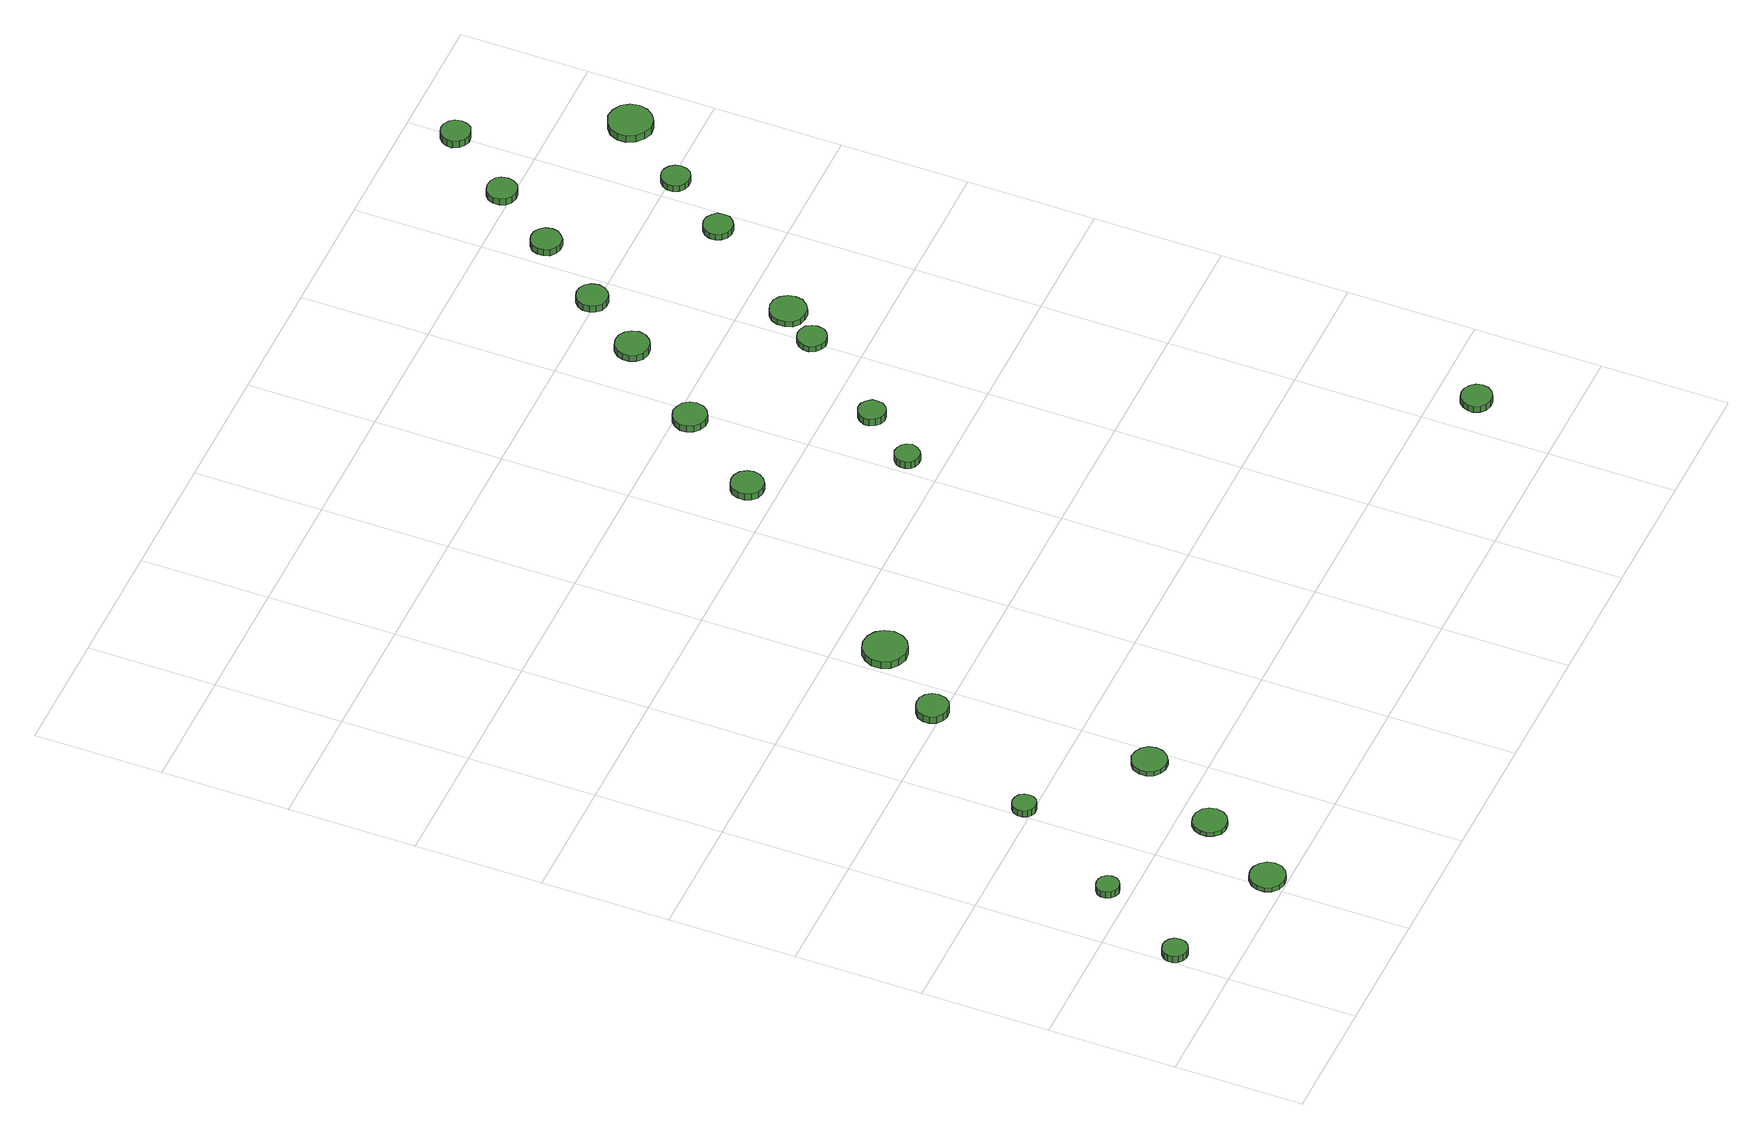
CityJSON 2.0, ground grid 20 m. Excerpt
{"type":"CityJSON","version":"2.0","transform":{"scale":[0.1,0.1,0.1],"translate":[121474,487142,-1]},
"CityObjects":{
"tree1":{"type":"SolitaryVegetationObject","attributes":{"function":"something"},"geometry":[{"type":"MultiSurface","lod":"1","boundaries":[[[0,1,2,3,4,5,6,7,8,9,10,11,12,13,14]],[[15,16,17,18,19,20,21,22,23,24,25,26,27,28,29]],[[0,29,28,1]],[[1,28,27,2]],[[2,27,26,3]],[[3,26,25,4]],[[4,25,24,5]],[[5,24,23,6]],[[6,23,22,7]],[[7,22,21,8]],[[8,21,20,9]],[[9,20,19,10]],[[10,19,18,11]],[[11,18,17,12]],[[12,17,16,13]],[[13,16,15,14]],[[14,15,29,0]]]}]},
"tree2":{"type":"SolitaryVegetationObject","attributes":{"function":"something"},"geometry":[{"type":"MultiSurface","lod":"1","boundaries":[[[30,31,32,33,34,35,36,37,38,39,40,41,42,43,44]],[[45,46,47,48,49,50,51,52,53,54,55,56,57,58,59]],[[30,59,58,31]],[[31,58,57,32]],[[32,57,56,33]],[[33,56,55,34]],[[34,55,54,35]],[[35,54,53,36]],[[36,53,52,37]],[[37,52,51,38]],[[38,51,50,39]],[[39,50,49,40]],[[40,49,48,41]],[[41,48,47,42]],[[42,47,46,43]],[[43,46,45,44]],[[44,45,59,30]]]}]},
"tree3":{"type":"SolitaryVegetationObject","attributes":{"function":"something"},"geometry":[{"type":"MultiSurface","lod":"1","boundaries":[[[60,61,62,63,64,65,66,67,68,69,70,71,72,73,74]],[[75,76,77,78,79,80,81,82,83,84,85,86,87,88,89]],[[60,89,88,61]],[[61,88,87,62]],[[62,87,86,63]],[[63,86,85,64]],[[64,85,84,65]],[[65,84,83,66]],[[66,83,82,67]],[[67,82,81,68]],[[68,81,80,69]],[[69,80,79,70]],[[70,79,78,71]],[[71,78,77,72]],[[72,77,76,73]],[[73,76,75,74]],[[74,75,89,60]]]}]},
"tree4":{"type":"SolitaryVegetationObject","attributes":{"function":"something"},"geometry":[{"type":"MultiSurface","lod":"1","boundaries":[[[90,91,92,93,94,95,96,97,98,99,100,101,102,103,104]],[[105,106,107,108,109,110,111,112,113,114,115,116,117,118,119]],[[90,119,118,91]],[[91,118,117,92]],[[92,117,116,93]],[[93,116,115,94]],[[94,115,114,95]],[[95,114,113,96]],[[96,113,112,97]],[[97,112,111,98]],[[98,111,110,99]],[[99,110,109,100]],[[100,109,108,101]],[[101,108,107,102]],[[102,107,106,103]],[[103,106,105,104]],[[104,105,119,90]]]}]},
"tree5":{"type":"SolitaryVegetationObject","attributes":{"function":"something"},"geometry":[{"type":"MultiSurface","lod":"1","boundaries":[[[120,121,122,123,124,125,126,127,128,129,130,131,132,133,134]],[[135,136,137,138,139,140,141,142,143,144,145,146,147,148,149]],[[120,149,148,121]],[[121,148,147,122]],[[122,147,146,123]],[[123,146,145,124]],[[124,145,144,125]],[[125,144,143,126]],[[126,143,142,127]],[[127,142,141,128]],[[128,141,140,129]],[[129,140,139,130]],[[130,139,138,131]],[[131,138,137,132]],[[132,137,136,133]],[[133,136,135,134]],[[134,135,149,120]]]}]},
"tree6":{"type":"SolitaryVegetationObject","attributes":{"function":"something"},"geometry":[{"type":"MultiSurface","lod":"1","boundaries":[[[150,151,152,153,154,155,156,157,158,159,160,161,162,163,164]],[[165,166,167,168,169,170,171,172,173,174,175,176,177,178,179]],[[150,179,178,151]],[[151,178,177,152]],[[152,177,176,153]],[[153,176,175,154]],[[154,175,174,155]],[[155,174,173,156]],[[156,173,172,157]],[[157,172,171,158]],[[158,171,170,159]],[[159,170,169,160]],[[160,169,168,161]],[[161,168,167,162]],[[162,167,166,163]],[[163,166,165,164]],[[164,165,179,150]]]}]},
"tree7":{"type":"SolitaryVegetationObject","attributes":{"function":"something"},"geometry":[{"type":"MultiSurface","lod":"1","boundaries":[[[180,181,182,183,184,185,186,187,188,189,190,191,192,193,194]],[[195,196,197,198,199,200,201,202,203,204,205,206,207,208,209]],[[180,209,208,181]],[[181,208,207,182]],[[182,207,206,183]],[[183,206,205,184]],[[184,205,204,185]],[[185,204,203,186]],[[186,203,202,187]],[[187,202,201,188]],[[188,201,200,189]],[[189,200,199,190]],[[190,199,198,191]],[[191,198,197,192]],[[192,197,196,193]],[[193,196,195,194]],[[194,195,209,180]]]}]},
"tree8":{"type":"SolitaryVegetationObject","attributes":{"function":"something"},"geometry":[{"type":"MultiSurface","lod":"1","boundaries":[[[210,211,212,213,214,215,216,217,218,219,220,221,222,223,224]],[[225,226,227,228,229,230,231,232,233,234,235,236,237,238,239]],[[210,239,238,211]],[[211,238,237,212]],[[212,237,236,213]],[[213,236,235,214]],[[214,235,234,215]],[[215,234,233,216]],[[216,233,232,217]],[[217,232,231,218]],[[218,231,230,219]],[[219,230,229,220]],[[220,229,228,221]],[[221,228,227,222]],[[222,227,226,223]],[[223,226,225,224]],[[224,225,239,210]]]}]},
"tree9":{"type":"SolitaryVegetationObject","attributes":{"function":"something"},"geometry":[{"type":"MultiSurface","lod":"1","boundaries":[[[240,241,242,243,244,245,246,247,248,249,250,251,252,253,254]],[[255,256,257,258,259,260,261,262,263,264,265,266,267,268,269]],[[240,269,268,241]],[[241,268,267,242]],[[242,267,266,243]],[[243,266,265,244]],[[244,265,264,245]],[[245,264,263,246]],[[246,263,262,247]],[[247,262,261,248]],[[248,261,260,249]],[[249,260,259,250]],[[250,259,258,251]],[[251,258,257,252]],[[252,257,256,253]],[[253,256,255,254]],[[254,255,269,240]]]}]},
"tree10":{"type":"SolitaryVegetationObject","attributes":{"function":"something"},"geometry":[{"type":"MultiSurface","lod":"1","boundaries":[[[270,271,272,273,274,275,276,277,278,279,280,281,282,283,284]],[[285,286,287,288,289,290,291,292,293,294,295,296,297,298,299]],[[270,299,298,271]],[[271,298,297,272]],[[272,297,296,273]],[[273,296,295,274]],[[274,295,294,275]],[[275,294,293,276]],[[276,293,292,277]],[[277,292,291,278]],[[278,291,290,279]],[[279,290,289,280]],[[280,289,288,281]],[[281,288,287,282]],[[282,287,286,283]],[[283,286,285,284]],[[284,285,299,270]]]}]},
"tree11":{"type":"SolitaryVegetationObject","attributes":{"function":"something"},"geometry":[{"type":"MultiSurface","lod":"1","boundaries":[[[300,301,302,303,304,305,306,307,308,309,310,311,312,313,314]],[[315,316,317,318,319,320,321,322,323,324,325,326,327,328,329]],[[300,329,328,301]],[[301,328,327,302]],[[302,327,326,303]],[[303,326,325,304]],[[304,325,324,305]],[[305,324,323,306]],[[306,323,322,307]],[[307,322,321,308]],[[308,321,320,309]],[[309,320,319,310]],[[310,319,318,311]],[[311,318,317,312]],[[312,317,316,313]],[[313,316,315,314]],[[314,315,329,300]]]}]},
"tree12":{"type":"SolitaryVegetationObject","attributes":{"function":"something"},"geometry":[{"type":"MultiSurface","lod":"1","boundaries":[[[330,331,332,333,334,335,336,337,338,339,340,341,342,343,344]],[[345,346,347,348,349,350,351,352,353,354,355,356,357,358,359]],[[330,359,358,331]],[[331,358,357,332]],[[332,357,356,333]],[[333,356,355,334]],[[334,355,354,335]],[[335,354,353,336]],[[336,353,352,337]],[[337,352,351,338]],[[338,351,350,339]],[[339,350,349,340]],[[340,349,348,341]],[[341,348,347,342]],[[342,347,346,343]],[[343,346,345,344]],[[344,345,359,330]]]}]},
"tree13":{"type":"SolitaryVegetationObject","attributes":{"function":"something"},"geometry":[{"type":"MultiSurface","lod":"1","boundaries":[[[360,361,362,363,364,365,366,367,368,369,370,371,372,373,374]],[[375,376,377,378,379,380,381,382,383,384,385,386,387,388,389]],[[360,389,388,361]],[[361,388,387,362]],[[362,387,386,363]],[[363,386,385,364]],[[364,385,384,365]],[[365,384,383,366]],[[366,383,382,367]],[[367,382,381,368]],[[368,381,380,369]],[[369,380,379,370]],[[370,379,378,371]],[[371,378,377,372]],[[372,377,376,373]],[[373,376,375,374]],[[374,375,389,360]]]}]},
"tree14":{"type":"SolitaryVegetationObject","attributes":{"function":"something"},"geometry":[{"type":"MultiSurface","lod":"1","boundaries":[[[390,391,392,393,394,395,396,397,398,399,400,401,402,403,404]],[[405,406,407,408,409,410,411,412,413,414,415,416,417,418,419]],[[390,419,418,391]],[[391,418,417,392]],[[392,417,416,393]],[[393,416,415,394]],[[394,415,414,395]],[[395,414,413,396]],[[396,413,412,397]],[[397,412,411,398]],[[398,411,410,399]],[[399,410,409,400]],[[400,409,408,401]],[[401,408,407,402]],[[402,407,406,403]],[[403,406,405,404]],[[404,405,419,390]]]}]},
"tree15":{"type":"SolitaryVegetationObject","attributes":{"function":"something"},"geometry":[{"type":"MultiSurface","lod":"1","boundaries":[[[420,421,422,423,424,425,426,427,428,429,430,431,432,433,434]],[[435,436,437,438,439,440,441,442,443,444,445,446,447,448,449]],[[420,449,448,421]],[[421,448,447,422]],[[422,447,446,423]],[[423,446,445,424]],[[424,445,444,425]],[[425,444,443,426]],[[426,443,442,427]],[[427,442,441,428]],[[428,441,440,429]],[[429,440,439,430]],[[430,439,438,431]],[[431,438,437,432]],[[432,437,436,433]],[[433,436,435,434]],[[434,435,449,420]]]}]},
"tree16":{"type":"SolitaryVegetationObject","attributes":{"function":"something"},"geometry":[{"type":"MultiSurface","lod":"1","boundaries":[[[450,451,452,453,454,455,456,457,458,459,460,461,462,463,464]],[[465,466,467,468,469,470,471,472,473,474,475,476,477,478,479]],[[450,479,478,451]],[[451,478,477,452]],[[452,477,476,453]],[[453,476,475,454]],[[454,475,474,455]],[[455,474,473,456]],[[456,473,472,457]],[[457,472,471,458]],[[458,471,470,459]],[[459,470,469,460]],[[460,469,468,461]],[[461,468,467,462]],[[462,467,466,463]],[[463,466,465,464]],[[464,465,479,450]]]}]},
"tree17":{"type":"SolitaryVegetationObject","attributes":{"function":"something"},"geometry":[{"type":"MultiSurface","lod":"1","boundaries":[[[480,481,482,483,484,485,486,487,488,489,490,491,492,493,494]],[[495,496,497,498,499,500,501,502,503,504,505,506,507,508,509]],[[480,509,508,481]],[[481,508,507,482]],[[482,507,506,483]],[[483,506,505,484]],[[484,505,504,485]],[[485,504,503,486]],[[486,503,502,487]],[[487,502,501,488]],[[488,501,500,489]],[[489,500,499,490]],[[490,499,498,491]],[[491,498,497,492]],[[492,497,496,493]],[[493,496,495,494]],[[494,495,509,480]]]}]},
"tree18":{"type":"SolitaryVegetationObject","attributes":{"function":"something"},"geometry":[{"type":"MultiSurface","lod":"1","boundaries":[[[510,511,512,513,514,515,516,517,518,519,520,521,522,523,524]],[[525,526,527,528,529,530,531,532,533,534,535,536,537,538,539]],[[510,539,538,511]],[[511,538,537,512]],[[512,537,536,513]],[[513,536,535,514]],[[514,535,534,515]],[[515,534,533,516]],[[516,533,532,517]],[[517,532,531,518]],[[518,531,530,519]],[[519,530,529,520]],[[520,529,528,521]],[[521,528,527,522]],[[522,527,526,523]],[[523,526,525,524]],[[524,525,539,510]]]}]},
"tree19":{"type":"SolitaryVegetationObject","attributes":{"function":"something"},"geometry":[{"type":"MultiSurface","lod":"1","boundaries":[[[540,541,542,543,544,545,546,547,548,549,550,551,552,553,554]],[[555,556,557,558,559,560,561,562,563,564,565,566,567,568,569]],[[540,569,568,541]],[[541,568,567,542]],[[542,567,566,543]],[[543,566,565,544]],[[544,565,564,545]],[[545,564,563,546]],[[546,563,562,547]],[[547,562,561,548]],[[548,561,560,549]],[[549,560,559,550]],[[550,559,558,551]],[[551,558,557,552]],[[552,557,556,553]],[[553,556,555,554]],[[554,555,569,540]]]}]},
"tree20":{"type":"SolitaryVegetationObject","attributes":{"function":"something"},"geometry":[{"type":"MultiSurface","lod":"1","boundaries":[[[570,571,572,573,574,575,576,577,578,579,580,581,582,583,584]],[[585,586,587,588,589,590,591,592,593,594,595,596,597,598,599]],[[570,599,598,571]],[[571,598,597,572]],[[572,597,596,573]],[[573,596,595,574]],[[574,595,594,575]],[[575,594,593,576]],[[576,593,592,577]],[[577,592,591,578]],[[578,591,590,579]],[[579,590,589,580]],[[580,589,588,581]],[[581,588,587,582]],[[582,587,586,583]],[[583,586,585,584]],[[584,585,599,570]]]}]},
"tree21":{"type":"SolitaryVegetationObject","attributes":{"function":"something"},"geometry":[{"type":"MultiSurface","lod":"1","boundaries":[[[600,601,602,603,604,605,606,607,608,609,610,611,612,613,614]],[[615,616,617,618,619,620,621,622,623,624,625,626,627,628,629]],[[600,629,628,601]],[[601,628,627,602]],[[602,627,626,603]],[[603,626,625,604]],[[604,625,624,605]],[[605,624,623,606]],[[606,623,622,607]],[[607,622,621,608]],[[608,621,620,609]],[[609,620,619,610]],[[610,619,618,611]],[[611,618,617,612]],[[612,617,616,613]],[[613,616,615,614]],[[614,615,629,600]]]}]},
"tree22":{"type":"SolitaryVegetationObject","attributes":{"function":"something"},"geometry":[{"type":"MultiSurface","lod":"1","boundaries":[[[630,631,632,633,634,635,636,637,638,639,640,641,642,643,644]],[[645,646,647,648,649,650,651,652,653,654,655,656,657,658,659]],[[630,659,658,631]],[[631,658,657,632]],[[632,657,656,633]],[[633,656,655,634]],[[634,655,654,635]],[[635,654,653,636]],[[636,653,652,637]],[[637,652,651,638]],[[638,651,650,639]],[[639,650,649,640]],[[640,649,648,641]],[[641,648,647,642]],[[642,647,646,643]],[[643,646,645,644]],[[644,645,659,630]]]}]},
"tree23":{"type":"SolitaryVegetationObject","attributes":{"function":"something"},"geometry":[{"type":"MultiSurface","lod":"1","boundaries":[[[660,661,662,663,664,665,666,667,668,669,670,671,672,673,674]],[[675,676,677,678,679,680,681,682,683,684,685,686,687,688,689]],[[660,689,688,661]],[[661,688,687,662]],[[662,687,686,663]],[[663,686,685,664]],[[664,685,684,665]],[[665,684,683,666]],[[666,683,682,667]],[[667,682,681,668]],[[668,681,680,669]],[[669,680,679,670]],[[670,679,678,671]],[[671,678,677,672]],[[672,677,676,673]],[[673,676,675,674]],[[674,675,689,660]]]}]}
},
"vertices":[
[40,94,18],[39,102,18],[34,108,18],[27,112,18],[19,113,18],[11,110,18],[5,105,18],[2,98,18],[2,90,18],[5,82,18],[11,77,18],[19,74,18],[27,75,18],[34,79,18],[39,86,18],[39,86,6],[34,79,6],[27,75,6],[19,74,6],[11,77,6],[5,82,6],[2,90,6],[2,98,6],[5,105,6],[11,110,6],[19,113,6],[27,112,6],[34,108,6],[39,102,6],[40,94,6],
[124,236,18],[123,243,18],[118,249,18],[112,252,18],[105,253,18],[98,251,18],[92,246,18],[89,239,18],[89,232,18],[92,225,18],[98,220,18],[105,218,18],[112,219,18],[118,222,18],[123,228,18],[123,228,6],[118,222,6],[112,219,6],[105,218,6],[98,220,6],[92,225,6],[89,232,6],[89,239,6],[92,246,6],[98,251,6],[105,253,6],[112,252,6],[118,249,6],[123,243,6],[124,236,6],
[245,30,14],[243,41,14],[236,50,14],[226,56,14],[215,57,14],[204,54,14],[195,46,14],[191,36,14],[191,24,14],[195,14,14],[204,6,14],[215,3,14],[226,4,14],[236,10,14],[243,19,14],[243,19,6],[236,10,6],[226,4,6],[215,3,6],[204,6,6],[195,14,6],[191,24,6],[191,36,6],[195,46,6],[204,54,6],[215,57,6],[226,56,6],[236,50,6],[243,41,6],[245,30,6],
[317,152,14],[315,163,14],[309,171,14],[299,177,14],[288,178,14],[278,175,14],[270,167,14],[266,157,14],[266,147,14],[270,137,14],[278,129,14],[288,126,14],[299,127,14],[309,133,14],[315,141,14],[315,141,6],[309,133,6],[299,127,6],[288,126,6],[278,129,6],[270,137,6],[266,147,6],[266,157,6],[270,167,6],[278,175,6],[288,178,6],[299,177,6],[309,171,6],[315,163,6],[317,152,6],
[235,414,18],[234,421,18],[230,427,18],[223,431,18],[215,432,18],[208,430,18],[203,425,18],[200,418,18],[200,410,18],[203,403,18],[208,398,18],[215,396,18],[223,397,18],[230,400,18],[234,407,18],[234,407,6],[230,400,6],[223,397,6],[215,396,6],[208,398,6],[203,403,6],[200,410,6],[200,418,6],[203,425,6],[208,430,6],[215,432,6],[223,431,6],[230,427,6],[234,421,6],[235,414,6],
[402,283,14],[400,294,14],[393,303,14],[384,308,14],[372,310,14],[362,306,14],[353,299,14],[349,288,14],[349,277,14],[353,267,14],[362,259,14],[372,256,14],[384,257,14],[393,263,14],[400,272,14],[400,272,6],[393,263,6],[384,257,6],[372,256,6],[362,259,6],[353,267,6],[349,277,6],[349,288,6],[353,299,6],[362,306,6],[372,310,6],[384,308,6],[393,303,6],[400,294,6],[402,283,6],
[377,616,20],[375,626,20],[369,634,20],[360,639,20],[350,640,20],[340,637,20],[332,630,20],[328,621,20],[328,610,20],[332,601,20],[340,594,20],[350,591,20],[360,592,20],[369,597,20],[375,605,20],[375,605,7],[369,597,7],[360,592,7],[350,591,7],[340,594,7],[332,601,7],[328,610,7],[328,621,7],[332,630,7],[340,637,7],[350,640,7],[360,639,7],[369,634,7],[375,626,7],[377,616,7],
[469,725,25],[466,739,25],[458,750,25],[446,757,25],[432,759,25],[418,755,25],[408,745,25],[402,732,25],[402,718,25],[408,705,25],[418,696,25],[432,691,25],[446,693,25],[458,700,25],[466,711,25],[466,711,12],[458,700,12],[446,693,12],[432,691,12],[418,696,12],[408,705,12],[402,718,12],[402,732,12],[408,745,12],[418,755,12],[432,759,12],[446,757,12],[458,750,12],[466,739,12],[469,725,12],
[704,1045,21],[702,1055,21],[696,1064,21],[687,1069,21],[677,1070,21],[667,1067,21],[659,1060,21],[655,1050,21],[655,1040,21],[659,1030,21],[667,1023,21],[677,1020,21],[687,1021,21],[696,1027,21],[702,1035,21],[702,1035,9],[696,1027,9],[687,1021,9],[677,1020,9],[667,1023,9],[659,1030,9],[655,1040,9],[655,1050,9],[659,1060,9],[667,1067,9],[677,1070,9],[687,1069,9],[696,1064,9],[702,1055,9],[704,1045,9],
[842,853,25],[840,861,25],[835,867,25],[828,871,25],[820,872,25],[813,869,25],[807,864,25],[804,857,25],[804,849,25],[807,841,25],[813,836,25],[820,834,25],[828,834,25],[835,838,25],[840,845,25],[840,845,12],[835,838,12],[828,834,12],[820,834,12],[813,836,12],[807,841,12],[804,849,12],[804,857,12],[807,864,12],[813,869,12],[820,872,12],[828,871,12],[835,867,12],[840,861,12],[842,853,12],
[808,1179,18],[806,1189,18],[800,1198,18],[790,1203,18],[780,1205,18],[769,1201,18],[762,1194,18],[757,1184,18],[757,1174,18],[762,1164,18],[769,1157,18],[780,1153,18],[790,1154,18],[800,1160,18],[806,1168,18],[806,1168,6],[800,1160,6],[790,1154,6],[780,1153,6],[769,1157,6],[762,1164,6],[757,1174,6],[757,1184,6],[762,1194,6],[769,1201,6],[780,1205,6],[790,1203,6],[800,1198,6],[806,1189,6],[808,1179,6],
[913,938,19],[912,946,19],[906,953,19],[899,958,19],[890,959,19],[882,956,19],[876,950,19],[872,942,19],[872,934,19],[876,926,19],[882,920,19],[890,917,19],[899,918,19],[906,922,19],[912,929,19],[912,929,6],[906,922,6],[899,918,6],[890,917,6],[882,920,6],[876,926,6],[872,934,6],[872,942,6],[876,950,6],[882,956,6],[890,959,6],[899,958,6],[906,953,6],[912,946,6],[913,938,6],
[914,1314,18],[911,1325,18],[905,1333,18],[896,1339,18],[885,1340,18],[874,1337,18],[866,1329,18],[862,1319,18],[862,1309,18],[866,1299,18],[874,1291,18],[885,1288,18],[896,1289,18],[905,1295,18],[911,1303,18],[911,1303,6],[905,1295,6],[896,1289,6],[885,1288,6],[874,1291,6],[866,1299,6],[862,1309,6],[862,1319,6],[866,1329,6],[874,1337,6],[885,1340,6],[896,1339,6],[905,1333,6],[911,1325,6],[914,1314,6],
[1280,137,24],[1278,146,24],[1272,154,24],[1263,159,24],[1254,160,24],[1244,157,24],[1237,150,24],[1233,141,24],[1233,132,24],[1237,123,24],[1244,116,24],[1254,113,24],[1263,114,24],[1272,119,24],[1278,127,24],[1278,127,12],[1272,119,12],[1263,114,12],[1254,113,12],[1244,116,12],[1237,123,12],[1233,132,12],[1233,141,12],[1237,150,12],[1244,157,12],[1254,160,12],[1263,159,12],[1272,154,12],[1278,146,12],[1280,137,12],
[1027,1080,16],[1025,1089,16],[1020,1097,16],[1011,1101,16],[1002,1102,16],[993,1099,16],[986,1093,16],[982,1084,16],[982,1075,16],[986,1066,16],[993,1060,16],[1002,1057,16],[1011,1058,16],[1020,1063,16],[1025,1070,16],[1025,1070,6],[1020,1063,6],[1011,1058,6],[1002,1057,6],[993,1060,6],[986,1066,6],[982,1075,6],[982,1084,6],[986,1093,6],[993,1099,6],[1002,1102,6],[1011,1101,6],[1020,1097,6],[1025,1089,6],[1027,1080,6],
[982,1407,18],[980,1417,18],[974,1425,18],[966,1430,18],[956,1431,18],[946,1428,18],[939,1421,18],[935,1412,18],[935,1402,18],[939,1393,18],[946,1386,18],[956,1383,18],[966,1384,18],[974,1389,18],[980,1397,18],[980,1397,6],[974,1389,6],[966,1384,6],[956,1383,6],[946,1386,6],[939,1393,6],[935,1402,6],[935,1412,6],[939,1421,6],[946,1428,6],[956,1431,6],[966,1430,6],[974,1425,6],[980,1417,6],[982,1407,6],
[1072,1134,16],[1070,1145,16],[1063,1155,16],[1053,1161,16],[1041,1162,16],[1030,1158,16],[1021,1150,16],[1017,1140,16],[1017,1128,16],[1021,1117,16],[1030,1109,16],[1041,1106,16],[1053,1107,16],[1063,1113,16],[1070,1122,16],[1070,1122,6],[1063,1113,6],[1053,1107,6],[1041,1106,6],[1030,1109,6],[1021,1117,6],[1017,1128,6],[1017,1140,6],[1021,1150,6],[1030,1158,6],[1041,1162,6],[1053,1161,6],[1063,1155,6],[1070,1145,6],[1072,1134,6],
[1065,1514,18],[1063,1524,18],[1057,1532,18],[1049,1537,18],[1039,1538,18],[1030,1535,18],[1022,1528,18],[1019,1519,18],[1019,1510,18],[1022,1501,18],[1030,1494,18],[1039,1491,18],[1049,1492,18],[1057,1497,18],[1063,1505,18],[1063,1505,6],[1057,1497,6],[1049,1492,6],[1039,1491,6],[1030,1494,6],[1022,1501,6],[1019,1510,6],[1019,1519,6],[1022,1528,6],[1030,1535,6],[1039,1538,6],[1049,1537,6],[1057,1532,6],[1063,1524,6],[1065,1514,6],
[1190,1297,17],[1189,1306,17],[1183,1313,17],[1175,1318,17],[1166,1319,17],[1157,1316,17],[1150,1310,17],[1146,1301,17],[1146,1292,17],[1150,1283,17],[1157,1277,17],[1166,1274,17],[1175,1275,17],[1183,1280,17],[1189,1287,17],[1189,1287,6],[1183,1280,6],[1175,1275,6],[1166,1274,6],[1157,1277,6],[1150,1283,6],[1146,1292,6],[1146,1301,6],[1150,1310,6],[1157,1316,6],[1166,1319,6],[1175,1318,6],[1183,1313,6],[1189,1306,6],[1190,1297,6],
[1138,1615,18],[1136,1625,18],[1131,1632,18],[1122,1637,18],[1113,1638,18],[1103,1635,18],[1096,1629,18],[1092,1620,18],[1092,1610,18],[1096,1601,18],[1103,1595,18],[1113,1592,18],[1122,1593,18],[1131,1598,18],[1136,1606,18],[1136,1606,6],[1131,1598,6],[1122,1593,6],[1113,1592,6],[1103,1595,6],[1096,1601,6],[1092,1610,6],[1092,1620,6],[1096,1629,6],[1103,1635,6],[1113,1638,6],[1122,1637,6],[1131,1632,6],[1136,1625,6],[1138,1615,6],
[1260,1393,17],[1258,1402,17],[1253,1409,17],[1245,1414,17],[1236,1415,17],[1227,1412,17],[1220,1406,17],[1216,1397,17],[1216,1388,17],[1220,1380,17],[1227,1374,17],[1236,1371,17],[1245,1372,17],[1253,1376,17],[1258,1384,17],[1258,1384,6],[1253,1376,6],[1245,1372,6],[1236,1371,6],[1227,1374,6],[1220,1380,6],[1216,1388,6],[1216,1397,6],[1220,1406,6],[1227,1412,6],[1236,1415,6],[1245,1414,6],[1253,1409,6],[1258,1402,6],[1260,1393,6],
[1216,1721,25],[1214,1731,25],[1209,1738,25],[1200,1743,25],[1191,1744,25],[1182,1741,25],[1175,1735,25],[1171,1726,25],[1171,1717,25],[1175,1708,25],[1182,1702,25],[1191,1699,25],[1200,1700,25],[1209,1704,25],[1214,1712,25],[1214,1712,12],[1209,1704,12],[1200,1700,12],[1191,1699,12],[1182,1702,12],[1175,1708,12],[1171,1717,12],[1171,1726,12],[1175,1735,12],[1182,1741,12],[1191,1744,12],[1200,1743,12],[1209,1738,12],[1214,1731,12],[1216,1721,12],
[1352,1498,19],[1349,1512,19],[1341,1523,19],[1329,1530,19],[1315,1532,19],[1302,1527,19],[1291,1518,19],[1285,1505,19],[1285,1491,19],[1291,1478,19],[1302,1469,19],[1315,1464,19],[1329,1466,19],[1341,1473,19],[1349,1484,19],[1349,1484,6],[1341,1473,6],[1329,1466,6],[1315,1464,6],[1302,1469,6],[1291,1478,6],[1285,1491,6],[1285,1505,6],[1291,1518,6],[1302,1527,6],[1315,1532,6],[1329,1530,6],[1341,1523,6],[1349,1512,6],[1352,1498,6]
]}
